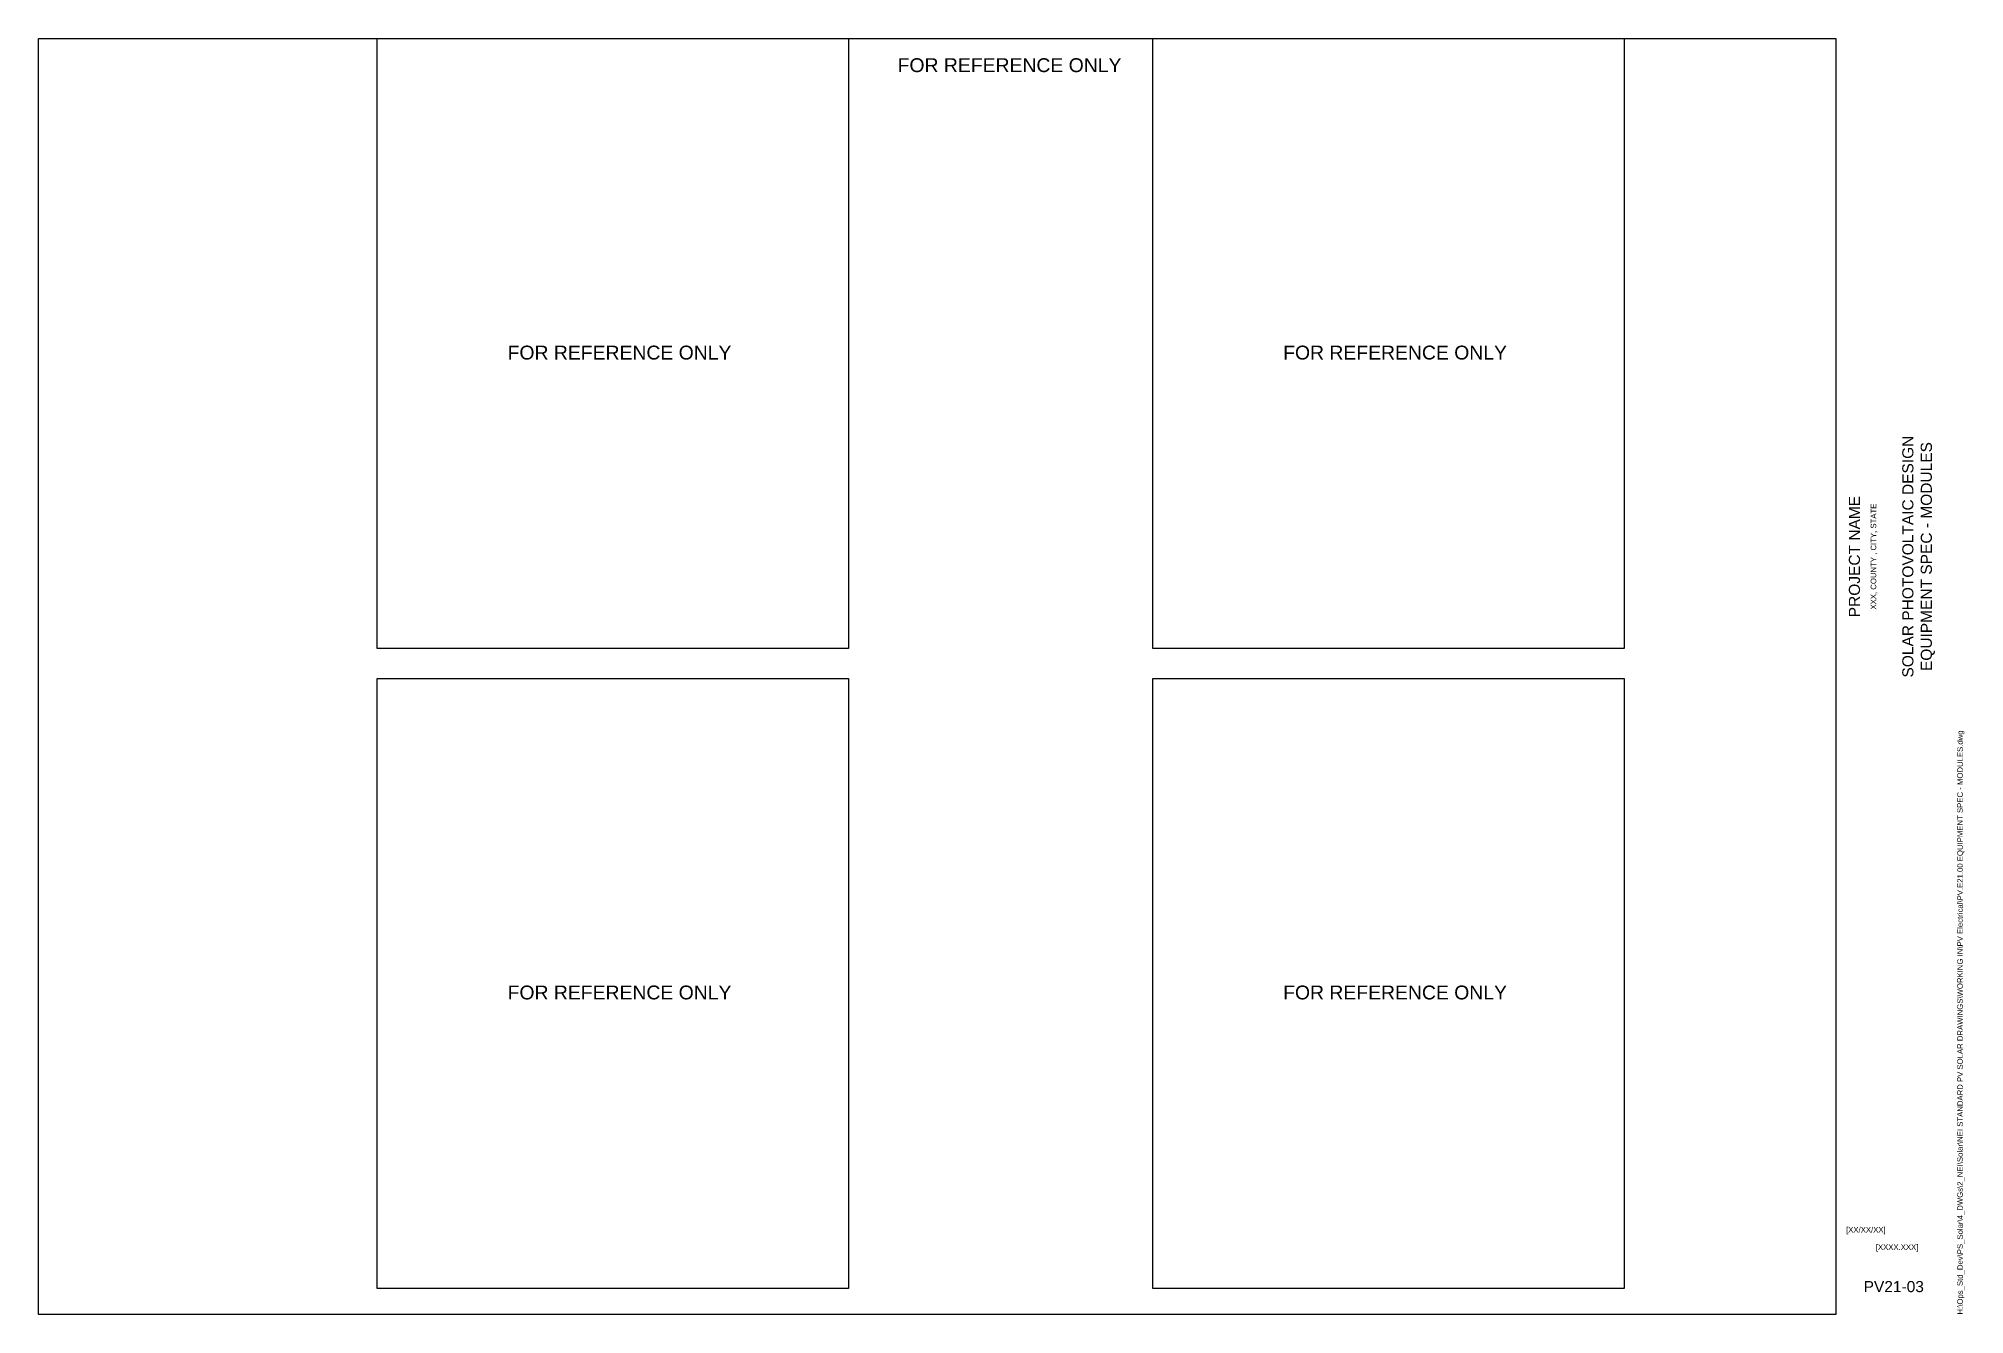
# Paper-space layout 'PV.E21.02 EQUIPMENT SPEC - MODULES (2)' of a CAD drawing. Header units: feet, sheet in inches. Extents: x 0 to 34.7, y 0 to 23.
import ezdxf
from ezdxf.enums import TextEntityAlignment as Align

# ---------------------------------------------------------------- set-up
doc = ezdxf.new("R2010")
doc.units = ezdxf.units.FT
doc.header["$MEASUREMENT"] = 0
for name, color, linetype in [('G-ANNO-TEXT', 1, 'Continuous'), ('G-ANNO-TTBL', 1, 'Continuous'), ('G-FUTR', 8, 'Continuous')]:
    doc.layers.add(name, color=color, linetype=linetype)
doc.layers.add('G-NPLT', color=67, linetype='Continuous', plot=False)
doc.layers.add('VP', color=31, linetype='Continuous', plot=False)
doc.styles.add('NEI-A', font='arial.ttf')

psp = doc.layouts.new('PV.E21.02 EQUIPMENT SPEC - MODULES (2)')

# ---------------------------------------------------------------- linework, layer by layer
at = {"layer": 'G-NPLT'}
for points in [[(6.109, 23.011), (14.609, 23.011), (14.609, 12.011), (6.109, 12.011)], [(20.094, 23.011), (28.594, 23.011), (28.594, 12.011), (20.094, 12.011)], [(6.109, 11.471), (14.609, 11.471), (14.609, 0.471), (6.109, 0.471)], [(20.094, 11.471), (28.594, 11.471), (28.594, 0.471), (20.094, 0.471)]]:
    psp.add_lwpolyline(points, close=True, dxfattribs=at)
at = {"layer": 'VP'}
psp.add_lwpolyline([(0, 23.011), (32.409, 23.011), (32.409, 0), (0, 0)], close=True, dxfattribs=at)

# ---------------------------------------------------------------- texts
at = {"layer": 'G-ANNO-TEXT', "insert": (15.492, 22.655), "char_height": 0.25, "attachment_point": 1, "style": 'NEI-A'}
psp.add_mtext_dynamic_manual_height_columns('FOR REFERENCE ONLY', width=4.26111, gutter_width=1.25, heights=[0], dxfattribs=at)
at = {"layer": 'G-ANNO-TTBL', "style": 'NEI-A'}
psp.add_text('XXX, COUNTY , CITY, STATE', height=0.1, rotation=90, dxfattribs=at).set_placement((33.097, 13.668), align=Align.MIDDLE)
at = {"layer": 'G-ANNO-TTBL', "char_height": 0.2, "attachment_point": 5, "rotation": 90, "style": 'NEI-A'}
for s, width, gutter_width, heights, insert in [('SOLAR PHOTOVOLTAIC DESIGN\\P\\pt3.6;EQUIPMENT SPEC - MODULES', 6.78569, 0, [1.376], (33.903, 13.668)), ('PROJECT NAME', 7.8846, 0.5, [0], (32.747, 13.668))]:
    psp.add_mtext_dynamic_manual_height_columns(s, width=width, gutter_width=gutter_width, heights=heights, dxfattribs=dict(at, insert=insert))
at = {"layer": 'G-ANNO-TTBL', "style": 'NEI-A'}
for s, width, insert, char_height, attachment_point in [('[XX/XX/XX]', 0.85482, (32.595, 1.513), 0.1, 4), ('[XXXX.XXX]', 0.85482, (33.515, 1.2), 0.1, 5), ('PV21-03', 1.7218, (33.455, 0.502), 0.2, 5)]:
    psp.add_mtext_dynamic_manual_height_columns(s, width=width, gutter_width=0.5, heights=[0], dxfattribs=dict(at, insert=insert, char_height=char_height, attachment_point=attachment_point))
at = {"layer": 'G-FUTR', "insert": (34.6, 0), "char_height": 0.1, "width": 13.97168, "attachment_point": 1, "rotation": 90, "style": 'NEI-A'}
psp.add_mtext('H:\\\\Ops_Std_Dev\\\\PS_Solar\\\\4_DWGs\\\\2_NEI\\\\Solar\\\\NEI STANDARD PV SOLAR DRAWINGS\\\\WORKING IN\\\\PV Electrical\\\\PV.E21.00 EQUIPMENT SPEC - MODULES.dwg', dxfattribs=at)
at = {"layer": 'G-NPLT', "char_height": 0.25, "attachment_point": 1, "style": 'NEI-A'}
for insert in [(8.459, 17.472), (22.444, 17.472), (8.459, 5.932), (22.444, 5.932)]:
    psp.add_mtext_dynamic_manual_height_columns('FOR REFERENCE ONLY', width=4.26111, gutter_width=1.25, heights=[0], dxfattribs=dict(at, insert=insert))

# ---------------------------------------------------------------- viewports
at = {"layer": 'VP'}
vp = psp.add_viewport(center=(16.205, 11.505), size=(32.409, 23.01059), view_center_point=(9786.815, 2519.109), view_height=9204.23495, dxfattribs=at)
vp.dxf.flags = 0x10000  # cut along an outline
vp.dxf.clipping_boundary_handle = psp.add_lwpolyline([(0, 23.011), (32.409, 23.011), (32.409, 0), (0, 0)], format="xyb", close=True, dxfattribs={"invisible": 1}).dxf.handle

doc.saveas('drawing.dxf')
